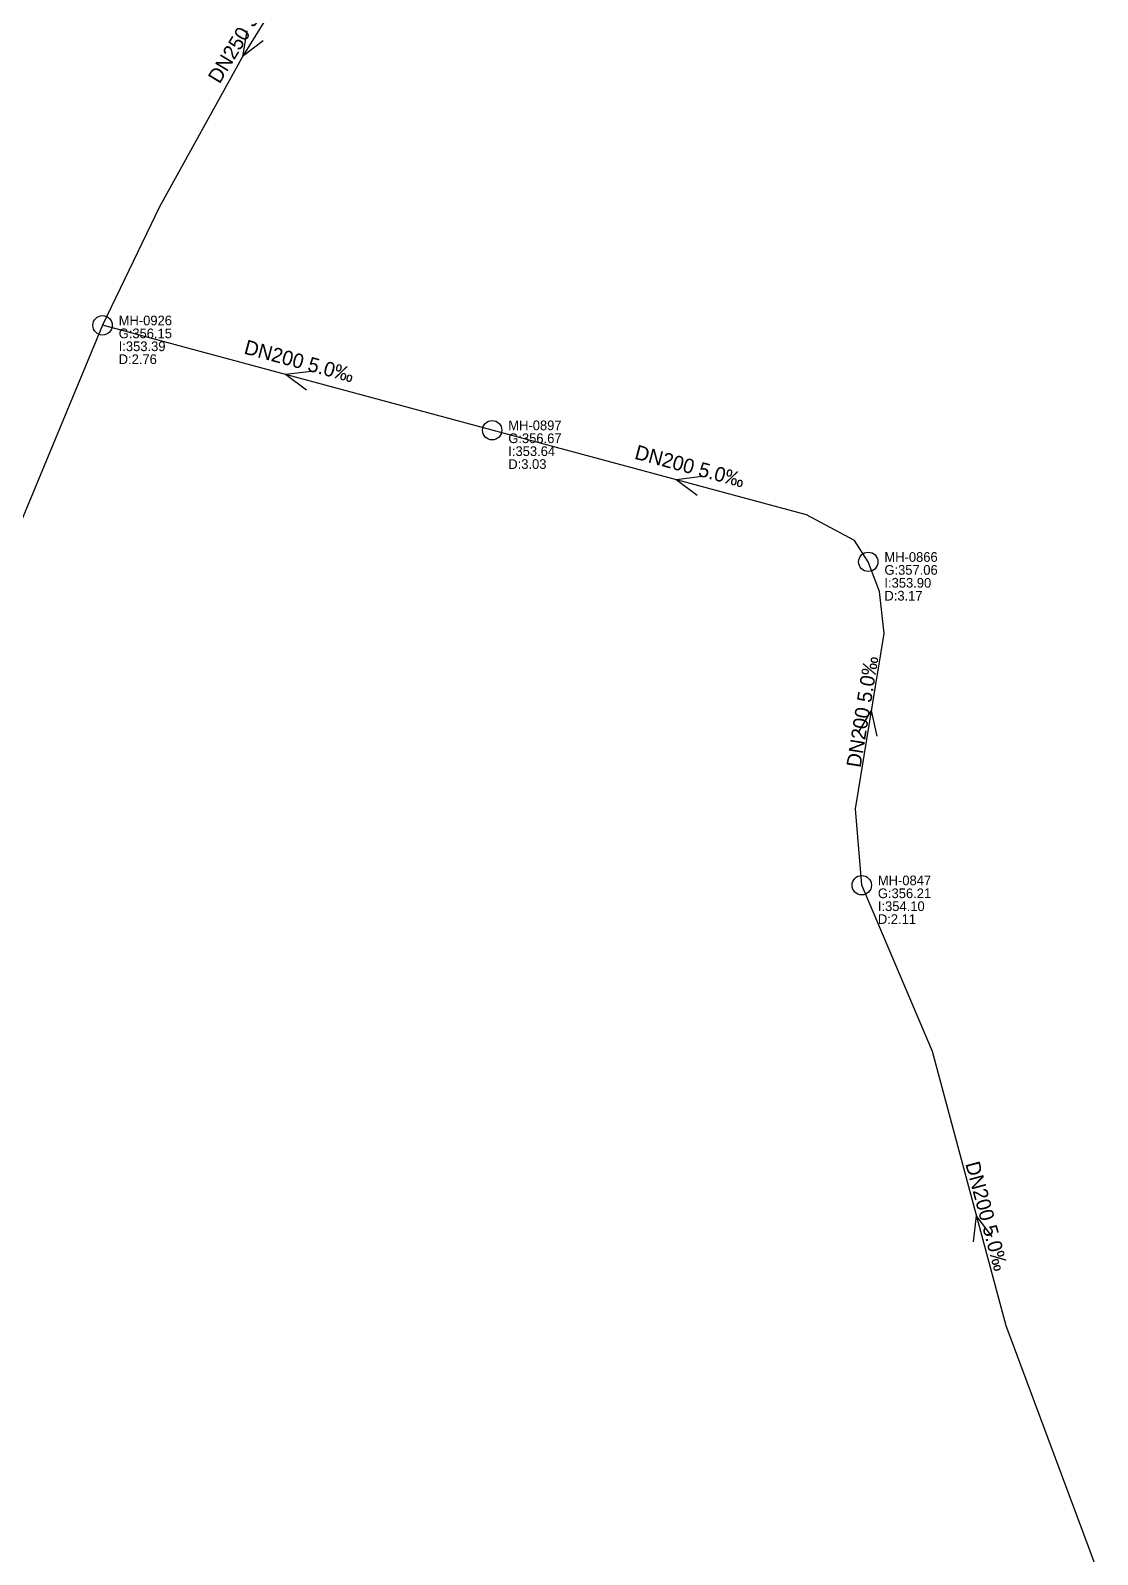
# Model space of a CAD drawing. Header units: metres. Extents: x 449148 to 451990, y 2566737 to 2570847.
# Drawn here: x 450773.5 to 450905.7, y 2568100.7 to 2568289.6 of the extents above; entities that cross this region are included whole.
import ezdxf
from ezdxf.enums import TextEntityAlignment as Align

# ---------------------------------------------------------------- set-up
doc = ezdxf.new("R2010")
doc.units = ezdxf.units.M
for name, color, linetype in [('SEW-LABEL', 2, 'Continuous'), ('SEW-MH', 7, 'Continuous'), ('SEW-MH-LABEL', 8, 'Continuous'), ('SEW-PIPE-DN200', 3, 'Continuous'), ('SEW-PIPE-DN250', 4, 'Continuous')]:
    doc.layers.add(name, color=color, linetype=linetype)

msp = doc.modelspace()

# ---------------------------------------------------------------- linework, layer by layer
at = {"layer": 'SEW-LABEL'}
for p, q in [((450800.3, 2568289.54), (450799.77, 2568286.36)), ((450802.35, 2568288.3), (450799.77, 2568286.36)), ((450808.34, 2568247.32), (450805.13, 2568246.94)), ((450807.72, 2568245), (450805.13, 2568246.94)), ((450856.74, 2568234.29), (450853.53, 2568233.91)), ((450856.11, 2568231.97), (450853.53, 2568233.91)), ((450876.07, 2568202.52), (450877.73, 2568205.29)), ((450878.44, 2568202.14), (450877.73, 2568205.29)), ((450890.38, 2568139.44), (450890.76, 2568142.64)), ((450892.7, 2568140.06), (450890.76, 2568142.64))]:
    msp.add_line(p, q, dxfattribs=at)
at = {"layer": 'SEW-MH'}
for centre in [(450782.44, 2568253.05), (450830.72, 2568240.05), (450877.33, 2568223.73), (450876.52, 2568183.64)]:
    msp.add_circle(centre, 1.2, dxfattribs=at)
at = {"layer": 'SEW-PIPE-DN200'}
for points in [[(450830.72, 2568240.05), (450782.44, 2568253.05)], [(450877.33, 2568223.73), (450875.62, 2568226.37), (450869.69, 2568229.56), (450830.72, 2568240.05)], [(450876.52, 2568183.64), (450876.52, 2568183.64), (450875.76, 2568193.11), (450879.28, 2568214.85), (450878.72, 2568220.04), (450877.33, 2568223.73), (450877.33, 2568223.73)], [(450905.74, 2568098.67), (450894.43, 2568129.02), (450885.27, 2568163.03), (450876.52, 2568183.64)]]:
    msp.add_lwpolyline(points, dxfattribs=at)
at = {"layer": 'SEW-PIPE-DN250'}
for points in [[(450821.13, 2568320.83), (450799.85, 2568286.51), (450789.51, 2568267.74), (450782.44, 2568253.05)], [(450782.44, 2568253.05), (450746.02, 2568165.39), (450744.18, 2568160.66)]]:
    msp.add_lwpolyline(points, dxfattribs=at)

# ---------------------------------------------------------------- texts
at = {"layer": 'SEW-LABEL'}
for s, rotation, p in [('DN250 3.8‰', 58.6957, (450800.55, 2568288.84)), ('DN200 5.0‰', 344.9322, (450806.58, 2568247.75)), ('DN200 5.0‰', 344.9322, (450854.98, 2568234.72)), ('DN200 5.0‰', 80.8051, (450877.49, 2568205.01)), ('DN200 5.0‰', 285.0727, (450891.15, 2568142.4))]:
    msp.add_text(s, height=1.8, rotation=rotation, dxfattribs=at).set_placement(p, align=Align.CENTER)
at = {"layer": 'SEW-MH-LABEL'}
for s, p in [('MH-0926', (450784.44, 2568253.05)), ('G:356.15', (450784.44, 2568251.45)), ('I:353.39', (450784.44, 2568249.85)), ('D:2.76', (450784.44, 2568248.25)), ('MH-0897', (450832.72, 2568240.05)), ('G:356.67', (450832.72, 2568238.45)), ('D:3.03', (450832.72, 2568235.25)), ('I:353.64', (450832.72, 2568236.85)), ('G:357.06', (450879.33, 2568222.13)), ('MH-0866', (450879.33, 2568223.73)), ('I:353.90', (450879.33, 2568220.53)), ('D:3.17', (450879.33, 2568218.93)), ('MH-0847', (450878.52, 2568183.64)), ('G:356.21', (450878.52, 2568182.04)), ('I:354.10', (450878.52, 2568180.44)), ('D:2.11', (450878.52, 2568178.84))]:
    msp.add_text(s, height=1.2, dxfattribs=at).set_placement(p)

doc.saveas('drawing.dxf')
